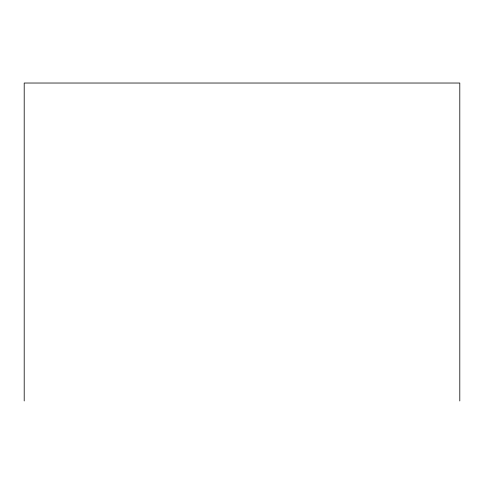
<?xml version="1.0" encoding="UTF-8"?>
<svg xmlns="http://www.w3.org/2000/svg" width="484" height="484" viewBox="0 0 484 484"><rect width="100%" height="100%" fill="white"/><g stroke="black" fill="none" stroke-linecap="round" stroke-linejoin="round"><path stroke-width="0.73" d="M459.8 400.97L459.8 83.03L24.2 83.03L24.2 400.97"/></g></svg>
